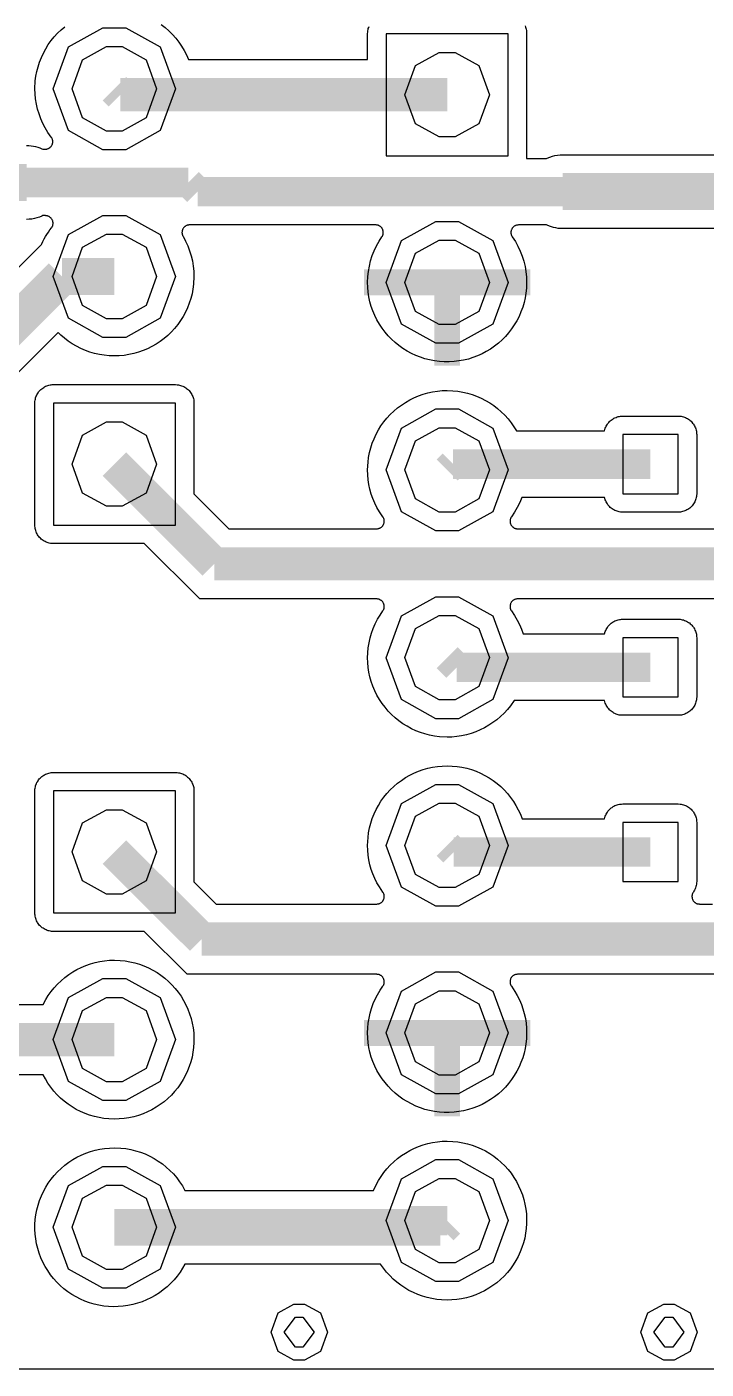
# Model space of a CAD drawing. Extents: x -0.15 to 4.85, y -1.33 to 3.4.
# Drawn here: x 0.642 to 1.004, y 0.02 to 0.735 of the extents above; entities that cross this region are included whole.
import ezdxf

# ---------------------------------------------------------------- set-up
doc = ezdxf.new("R2010")
doc.units = 0
doc.layers.get('0').update_dxf_attribs({"linetype": 'CONTINUOUS'})

msp = doc.modelspace()

# ---------------------------------------------------------------- linework, layer by layer
at = {"color": 0}
for points in [[(4.68501, 0.019677), (0.019705, 0.019677), (0.019705, 2.69688)], [(0.907617, 0.735443), (0.907835, 0.734846), (0.908051, 0.734303), (0.908214, 0.733707), (0.908322, 0.73311), (0.908431, 0.732512), (0.908485, 0.731917), (0.908485, 0.731319), (0.908485, 0.664858), (0.919065, 0.664858), (0.919444, 0.665076), (0.920856, 0.665618), (0.922157, 0.666053), (0.923514, 0.666378), (0.924869, 0.666649), (0.926281, 0.666813), (0.927636, 0.666813), (1.64292, 0.666813), (1.9655, 0.989457)], [(0.64221, 0.671749), (0.643457, 0.671694), (0.64465, 0.671586), (0.645844, 0.671424), (0.646983, 0.671153), (0.648178, 0.670826), (0.649317, 0.670447), (0.650401, 0.669958), (0.650836, 0.669796), (0.652137, 0.669796), (0.652462, 0.669796), (0.652681, 0.66985), (0.652951, 0.66985), (0.653168, 0.669904), (0.653386, 0.670012), (0.653657, 0.670067), (0.653874, 0.670176), (0.65409, 0.670285), (0.654308, 0.670393), (0.654471, 0.670556), (0.654688, 0.670718), (0.65485, 0.670881), (0.655067, 0.671044), (0.655231, 0.671207), (0.655339, 0.671424), (0.655501, 0.67164), (0.65561, 0.671857), (0.655772, 0.672075), (0.655826, 0.672292), (0.655935, 0.672508), (0.65599, 0.672725), (0.656044, 0.672997), (0.656099, 0.673214), (0.656153, 0.673485), (0.656153, 0.673703), (0.656153, 0.673974), (0.656153, 0.67419), (0.656099, 0.674461), (0.656044, 0.674679), (0.65599, 0.67495), (0.655935, 0.675167), (0.655826, 0.675385), (0.655718, 0.675601), (0.65561, 0.675818), (0.655447, 0.676035), (0.655339, 0.676253), (0.653549, 0.678747), (0.652137, 0.681081), (0.650836, 0.683522), (0.64975, 0.686018), (0.648828, 0.688568), (0.648014, 0.691172), (0.647418, 0.693831), (0.646983, 0.696543), (0.646713, 0.699256), (0.646604, 0.701968), (0.646604, 0.701968), (0.646821, 0.706146), (0.647146, 0.708696), (0.647635, 0.711246), (0.648286, 0.713742), (0.6491, 0.716237), (0.650076, 0.718678), (0.651161, 0.721011), (0.652408, 0.72329), (0.653765, 0.725514), (0.655285, 0.727631), (0.656912, 0.729638), (0.658649, 0.731536), (0.660547, 0.733326), (0.6625, 0.735008)], [(0.713878, 0.736203), (0.715994, 0.734575), (0.718001, 0.732839), (0.719846, 0.73094), (0.721636, 0.728932), (0.723264, 0.726817), (0.724783, 0.724646), (0.726085, 0.722314), (0.727333, 0.719981), (0.728364, 0.717539), (0.823796, 0.717539), (0.823796, 0.731319), (0.82385, 0.732296), (0.823904, 0.732893), (0.824012, 0.733489), (0.824175, 0.734086), (0.824393, 0.734629), (0.82461, 0.735225)], [(0.463336, 0.432111), (0.650185, 0.619015), (0.650347, 0.61934), (0.650944, 0.620642), (0.651594, 0.621944), (0.6523, 0.623192), (0.65306, 0.624386), (0.653819, 0.625579), (0.654633, 0.626774), (0.655447, 0.627858), (0.655664, 0.628129), (0.655772, 0.628346), (0.655881, 0.628564), (0.65599, 0.628781), (0.656099, 0.628997), (0.656153, 0.629268), (0.656207, 0.629486), (0.656261, 0.629703), (0.656315, 0.629974), (0.656315, 0.63019), (0.656315, 0.630462), (0.656315, 0.630733), (0.656261, 0.63095), (0.656207, 0.631222), (0.656153, 0.631439), (0.656099, 0.631656), (0.65599, 0.631872), (0.655881, 0.632144), (0.655772, 0.632361), (0.65561, 0.632524), (0.655501, 0.63274), (0.655339, 0.632958), (0.655176, 0.633121), (0.655013, 0.633283), (0.654796, 0.633446), (0.654633, 0.633608), (0.654417, 0.633718), (0.654199, 0.633881), (0.653982, 0.633989), (0.653765, 0.634043), (0.653494, 0.634151), (0.653276, 0.634206), (0.653006, 0.63426), (0.652789, 0.634314), (0.652518, 0.634314), (0.6523, 0.634368), (0.650836, 0.634368), (0.650401, 0.634151), (0.649046, 0.633608), (0.647689, 0.633175), (0.646386, 0.632794), (0.644976, 0.632578), (0.643619, 0.632415), (0.64221, 0.632361)], [(1.65925, 0.627478), (0.927636, 0.627478), (0.926443, 0.627478), (0.92525, 0.627586), (0.924056, 0.627804), (0.922862, 0.628021), (0.921724, 0.628346), (0.920583, 0.628781), (0.919444, 0.629214), (0.919065, 0.629432), (0.904144, 0.629432), (0.904144, 0.629432), (0.903765, 0.629378), (0.903494, 0.629378), (0.903276, 0.629322), (0.903006, 0.629268), (0.902789, 0.62916), (0.902572, 0.629106), (0.902354, 0.628997), (0.902138, 0.628889), (0.901921, 0.628726), (0.901704, 0.628618), (0.90154, 0.628454), (0.901324, 0.628292), (0.901161, 0.628129), (0.900999, 0.627913), (0.900836, 0.62775), (0.900726, 0.627532), (0.900618, 0.627315), (0.90051, 0.627099), (0.900401, 0.626882), (0.900293, 0.62661), (0.900239, 0.626393), (0.900185, 0.626176), (0.900131, 0.625906), (0.900131, 0.625687), (0.900131, 0.625417), (0.900131, 0.625146), (0.900131, 0.624928), (0.900185, 0.624657), (0.900239, 0.62444), (0.900293, 0.624224), (0.900401, 0.623951), (0.900456, 0.623735), (0.900564, 0.623518), (0.900726, 0.623301), (0.900836, 0.623083), (0.902463, 0.620588), (0.903874, 0.618093), (0.905067, 0.615489), (0.906099, 0.612829), (0.906967, 0.610117), (0.907617, 0.60735), (0.908106, 0.604529), (0.908376, 0.601654), (0.908485, 0.598832), (0.908376, 0.595686), (0.908106, 0.593136), (0.907671, 0.590532), (0.907075, 0.588036), (0.906369, 0.58554), (0.905447, 0.583099), (0.904417, 0.580711), (0.903222, 0.578379), (0.901921, 0.576154), (0.900456, 0.573985), (0.898882, 0.571976), (0.897146, 0.569969), (0.895356, 0.568125), (0.893403, 0.566389), (0.891396, 0.564815), (0.889225, 0.563296), (0.887001, 0.561994), (0.884722, 0.560746), (0.882335, 0.559715), (0.879893, 0.558793), (0.877453, 0.557979), (0.874903, 0.557383), (0.872353, 0.556949), (0.869803, 0.556624), (0.867199, 0.556461), (0.864594, 0.556515), (0.86199, 0.556678), (0.85944, 0.557003), (0.856836, 0.557492), (0.85434, 0.558142), (0.851899, 0.558956), (0.849457, 0.559878), (0.847125, 0.560964), (0.844792, 0.562211), (0.842622, 0.563622), (0.840506, 0.565142), (0.838499, 0.566768), (0.836546, 0.568504), (0.834754, 0.570404), (0.833074, 0.572357), (0.8315, 0.574418), (0.830089, 0.576589), (0.828787, 0.578867), (0.827647, 0.5812), (0.826617, 0.583587), (0.825749, 0.586029), (0.825043, 0.588524), (0.824501, 0.591074), (0.824121, 0.593624), (0.82385, 0.596228), (0.823796, 0.598832), (0.823904, 0.601871), (0.824229, 0.604692), (0.824718, 0.607512), (0.825369, 0.610281), (0.826238, 0.613047), (0.827268, 0.615706), (0.828515, 0.618256), (0.829926, 0.620751), (0.831446, 0.623083), (0.831663, 0.62341), (0.831771, 0.623626), (0.831879, 0.623843), (0.831933, 0.624114), (0.832042, 0.624332), (0.832096, 0.624549), (0.832096, 0.624819), (0.83215, 0.625038), (0.83215, 0.625308), (0.83215, 0.625525), (0.83215, 0.625796), (0.832096, 0.626014), (0.832096, 0.626285), (0.831987, 0.626501), (0.831933, 0.626774), (0.831825, 0.62699), (0.831717, 0.627207), (0.831608, 0.627424), (0.8315, 0.627642), (0.831338, 0.627804), (0.831174, 0.628021), (0.831011, 0.628183), (0.830849, 0.6284), (0.830686, 0.62851), (0.830469, 0.628672), (0.830251, 0.628835), (0.830035, 0.628943), (0.829818, 0.629051), (0.829601, 0.62916), (0.829383, 0.629214), (0.829112, 0.629268), (0.828896, 0.629322), (0.828624, 0.629378), (0.828407, 0.629432), (0.828136, 0.629432), (0.728961, 0.629432), (0.728689, 0.629432), (0.728418, 0.629378), (0.728201, 0.629322), (0.727929, 0.629268), (0.727713, 0.629214), (0.727496, 0.629106), (0.727279, 0.629051), (0.727061, 0.628889), (0.726844, 0.628781), (0.726628, 0.628672), (0.726411, 0.62851), (0.726247, 0.628346), (0.726085, 0.628183), (0.725922, 0.627967), (0.72576, 0.627804), (0.725597, 0.627586), (0.725489, 0.627369), (0.725379, 0.627153), (0.725271, 0.626936), (0.725163, 0.626718), (0.725108, 0.626447), (0.725054, 0.626231), (0.725, 0.62596), (0.725, 0.625742), (0.724946, 0.625471), (0.724946, 0.625254), (0.725, 0.624982), (0.725, 0.624765), (0.725054, 0.624494), (0.725108, 0.624278), (0.725217, 0.62406), (0.725271, 0.623789), (0.725379, 0.623572), (0.725543, 0.623356), (0.726899, 0.62086), (0.728039, 0.61831), (0.729015, 0.615706), (0.729883, 0.612993), (0.730479, 0.610281), (0.730968, 0.607512), (0.731239, 0.604746), (0.731347, 0.601979), (0.731131, 0.597801), (0.730806, 0.595251), (0.730317, 0.592701), (0.729665, 0.590151), (0.728851, 0.587711), (0.727875, 0.585269), (0.72679, 0.582936), (0.725543, 0.580657), (0.724186, 0.578433), (0.722667, 0.576317), (0.721039, 0.57431), (0.719303, 0.572411), (0.717404, 0.570567), (0.715451, 0.568885), (0.713336, 0.567365), (0.711219, 0.5659), (0.708942, 0.564599), (0.706608, 0.56346), (0.704221, 0.562482), (0.701779, 0.561614), (0.699283, 0.56091), (0.696733, 0.560312), (0.694185, 0.559933), (0.691581, 0.559715), (0.688976, 0.559607), (0.6861, 0.559715), (0.68355, 0.559987), (0.680946, 0.560367), (0.67845, 0.560964), (0.675956, 0.561669), (0.673514, 0.562538), (0.671126, 0.563568), (0.668793, 0.564761), (0.666515, 0.566064), (0.664399, 0.567474), (0.662338, 0.569047), (0.660385, 0.570729), (0.658974, 0.572031), (0.491168, 0.404279)], [(2.246, 0.430104), (0.903657, 0.430104), (0.903168, 0.430104), (0.902951, 0.43005), (0.902681, 0.429996), (0.902463, 0.429942), (0.902246, 0.429833), (0.901975, 0.429779), (0.901758, 0.429669), (0.90154, 0.429507), (0.901378, 0.429399), (0.901161, 0.429236), (0.900944, 0.429074), (0.900781, 0.428911), (0.900618, 0.428747), (0.900456, 0.428531), (0.900293, 0.428368), (0.900185, 0.428151), (0.900076, 0.427933), (0.899968, 0.427717), (0.899858, 0.4275), (0.899804, 0.427229), (0.89975, 0.427011), (0.899696, 0.426794), (0.899642, 0.426524), (0.899642, 0.426253), (0.899642, 0.426035), (0.899642, 0.425764), (0.899642, 0.425547), (0.899696, 0.425275), (0.89975, 0.425058), (0.899804, 0.424842), (0.899913, 0.424571), (0.900022, 0.424353), (0.900131, 0.424136), (0.900239, 0.423919), (0.900401, 0.423757), (0.902029, 0.421261), (0.90344, 0.418874), (0.904633, 0.416432), (0.905718, 0.413936), (0.906586, 0.41144), (0.949881, 0.41144), (0.950369, 0.412743), (0.950586, 0.41334), (0.950857, 0.413882), (0.951128, 0.414425), (0.951454, 0.414912), (0.951779, 0.415401), (0.952214, 0.41589), (0.952593, 0.416324), (0.953028, 0.416758), (0.953515, 0.417137), (0.95395, 0.417517), (0.954492, 0.417843), (0.954981, 0.418114), (0.955524, 0.418385), (0.956119, 0.418657), (0.956663, 0.418819), (0.95726, 0.418982), (0.957856, 0.419144), (0.958453, 0.419199), (0.95905, 0.419253), (0.959646, 0.419308), (0.98916, 0.419308), (0.990136, 0.419253), (0.990733, 0.419199), (0.991331, 0.419036), (0.991926, 0.418928), (0.992469, 0.418711), (0.993067, 0.418494), (0.993608, 0.418222), (0.994151, 0.417951), (0.99464, 0.417626), (0.995128, 0.4173), (0.995617, 0.416921), (0.99605, 0.416486), (0.996485, 0.416053), (0.996864, 0.415618), (0.997244, 0.415131), (0.997569, 0.414642), (0.99784, 0.4141), (0.998112, 0.413557), (0.998383, 0.413014), (0.998546, 0.412418), (0.998708, 0.411821), (0.998871, 0.411278), (0.998926, 0.410682), (0.998981, 0.410031), (0.999035, 0.409433), (0.999035, 0.377967), (0.998981, 0.37699), (0.998871, 0.376393), (0.998762, 0.375796), (0.998654, 0.3752), (0.998437, 0.374657), (0.998221, 0.37406), (0.997949, 0.373518), (0.997678, 0.372975), (0.997353, 0.372487), (0.997026, 0.371999), (0.996647, 0.37151), (0.996213, 0.371076), (0.995779, 0.370642), (0.995344, 0.370262), (0.994857, 0.369883), (0.994314, 0.369557), (0.993826, 0.369286), (0.993283, 0.369015), (0.99274, 0.368743), (0.992144, 0.368581), (0.991547, 0.368418), (0.99095, 0.368256), (0.990354, 0.368201), (0.989757, 0.368147), (0.98916, 0.368093), (0.959646, 0.368093), (0.95905, 0.368147), (0.958399, 0.368201), (0.957801, 0.368256), (0.95726, 0.368418), (0.956663, 0.368581), (0.956065, 0.368743), (0.955524, 0.369015), (0.954981, 0.369286), (0.954492, 0.369557), (0.95395, 0.369883), (0.953461, 0.370262), (0.953028, 0.370642), (0.952593, 0.371076), (0.95216, 0.37151), (0.951779, 0.371999), (0.951454, 0.372487), (0.951128, 0.373029), (0.950857, 0.373518), (0.950586, 0.37406), (0.950369, 0.374657), (0.949881, 0.37596), (0.901812, 0.37596), (0.899858, 0.373192), (0.898232, 0.371131), (0.89644, 0.369232), (0.894596, 0.367442), (0.892589, 0.36576), (0.890528, 0.364186), (0.888357, 0.362775), (0.886079, 0.361474), (0.8838, 0.360335), (0.881358, 0.359303), (0.878917, 0.358435), (0.876421, 0.357731), (0.873872, 0.357188), (0.871322, 0.356808), (0.868718, 0.356536), (0.866168, 0.356482), (0.86199, 0.356699), (0.85944, 0.357025), (0.856836, 0.357513), (0.85434, 0.358164), (0.851899, 0.358924), (0.849457, 0.3599), (0.847125, 0.360985), (0.844792, 0.362233), (0.842622, 0.363589), (0.840506, 0.365108), (0.838499, 0.366736), (0.836546, 0.368526), (0.834754, 0.370371), (0.833074, 0.372378), (0.8315, 0.37444), (0.830089, 0.37661), (0.828787, 0.378835), (0.827647, 0.381168), (0.826617, 0.383554), (0.825749, 0.38605), (0.825043, 0.388546), (0.824501, 0.391042), (0.824121, 0.393646), (0.82385, 0.396196), (0.823796, 0.3988), (0.82385, 0.401458), (0.824121, 0.404117), (0.824556, 0.406775), (0.825097, 0.409379), (0.825857, 0.411929), (0.826779, 0.414425), (0.82781, 0.416867), (0.829058, 0.419253), (0.830414, 0.421532), (0.831879, 0.423757), (0.83215, 0.424136), (0.83226, 0.424353), (0.832368, 0.424571), (0.832422, 0.424787), (0.832531, 0.425004), (0.832585, 0.425275), (0.832639, 0.425493), (0.832639, 0.425764), (0.832639, 0.425981), (0.832639, 0.426253), (0.832639, 0.426469), (0.832585, 0.42674), (0.832585, 0.426957), (0.832476, 0.427229), (0.832422, 0.427446), (0.832314, 0.427663), (0.832206, 0.427879), (0.832096, 0.428097), (0.831987, 0.428314), (0.831825, 0.428531), (0.831663, 0.428693), (0.8315, 0.428911), (0.831338, 0.429074), (0.831174, 0.429236), (0.830957, 0.429344), (0.83074, 0.429507), (0.830524, 0.429615), (0.830306, 0.429725), (0.830089, 0.429833), (0.829872, 0.429942), (0.829601, 0.429996), (0.829383, 0.43005), (0.829167, 0.43005), (0.828896, 0.430104), (0.828624, 0.430104), (0.734386, 0.430104), (0.704872, 0.459618), (0.656478, 0.459618), (0.655501, 0.459672), (0.654904, 0.459726), (0.654308, 0.459835), (0.653711, 0.459997), (0.653168, 0.460215), (0.652572, 0.460432), (0.652029, 0.460649), (0.65154, 0.460975), (0.650999, 0.4613), (0.65051, 0.461625), (0.650022, 0.462006), (0.649588, 0.462439), (0.649154, 0.462874), (0.648774, 0.463307), (0.648449, 0.463796), (0.648068, 0.464283), (0.647797, 0.464826), (0.647526, 0.465369), (0.64731, 0.465911), (0.647092, 0.466508), (0.646929, 0.467051), (0.646767, 0.467647), (0.646713, 0.468244), (0.646658, 0.468842), (0.646604, 0.469492), (0.646604, 0.534488), (0.646658, 0.53541), (0.646767, 0.536007), (0.646875, 0.536604), (0.647038, 0.5372), (0.6472, 0.537797), (0.647418, 0.53834), (0.647689, 0.538882), (0.64796, 0.539425), (0.648286, 0.539968), (0.648611, 0.540456), (0.64899, 0.54089), (0.649425, 0.541324), (0.649858, 0.541758), (0.650347, 0.542138), (0.650782, 0.542517), (0.651324, 0.542843), (0.651813, 0.543168), (0.652354, 0.54344), (0.652951, 0.543657), (0.653494, 0.543874), (0.65409, 0.544036), (0.654688, 0.544144), (0.655285, 0.544253), (0.655881, 0.544308), (0.656478, 0.544308), (0.721474, 0.544308), (0.72245, 0.544253), (0.723047, 0.544199), (0.723643, 0.54409), (0.72424, 0.543928), (0.724783, 0.543765), (0.725379, 0.543549), (0.725922, 0.543276), (0.726411, 0.543006), (0.726953, 0.542681), (0.727442, 0.5423), (0.727929, 0.541921), (0.728364, 0.54154), (0.728797, 0.541107), (0.729178, 0.540618), (0.729503, 0.540131), (0.729883, 0.539642), (0.730154, 0.5391), (0.730425, 0.538557), (0.730643, 0.538014), (0.73086, 0.537418), (0.731022, 0.536875), (0.731185, 0.536278), (0.731239, 0.535682), (0.731293, 0.535085), (0.731347, 0.534488), (0.731347, 0.486093), (0.749849, 0.467539), (0.828624, 0.467539), (0.829112, 0.467539), (0.829329, 0.467593), (0.829601, 0.467647), (0.829818, 0.467701), (0.830035, 0.467756), (0.830306, 0.467864), (0.830524, 0.467974), (0.83074, 0.468082), (0.830903, 0.468244), (0.831119, 0.468407), (0.831338, 0.468515), (0.8315, 0.468732), (0.831663, 0.468896), (0.831825, 0.469058), (0.831987, 0.469275), (0.832096, 0.469492), (0.832206, 0.46971), (0.832314, 0.469926), (0.832422, 0.470143), (0.832476, 0.47036), (0.832531, 0.470632), (0.832585, 0.470849), (0.832639, 0.471119), (0.832639, 0.471336), (0.832639, 0.471608), (0.832639, 0.471825), (0.832639, 0.472096), (0.832585, 0.472314), (0.832531, 0.472585), (0.832476, 0.472801), (0.832368, 0.473018), (0.83226, 0.47329), (0.83215, 0.473507), (0.832042, 0.473669), (0.831879, 0.473886), (0.830089, 0.4766), (0.828787, 0.478878), (0.827647, 0.481157), (0.826617, 0.483599), (0.825749, 0.486039), (0.825043, 0.488535), (0.824501, 0.491085), (0.824121, 0.493635), (0.82385, 0.496239), (0.823796, 0.498843), (0.824012, 0.502967), (0.824337, 0.505571), (0.824826, 0.508121), (0.825478, 0.510617), (0.826292, 0.513112), (0.827214, 0.515499), (0.828299, 0.517886), (0.829546, 0.520165), (0.830903, 0.522335), (0.832422, 0.524451), (0.83405, 0.526458), (0.83584, 0.528411), (0.837685, 0.530201), (0.839692, 0.531883), (0.841754, 0.533457), (0.843924, 0.534868), (0.846203, 0.536169), (0.848481, 0.537308), (0.850922, 0.53834), (0.853364, 0.539208), (0.85586, 0.539912), (0.85841, 0.540456), (0.86096, 0.540836), (0.863564, 0.541107), (0.866168, 0.541161), (0.86926, 0.541053), (0.871864, 0.540781), (0.874414, 0.540347), (0.87691, 0.53975), (0.879406, 0.539044), (0.881847, 0.538122), (0.884233, 0.537092), (0.886567, 0.535899), (0.888792, 0.534596), (0.890961, 0.533132), (0.893024, 0.531558), (0.894976, 0.529822), (0.896821, 0.528032), (0.898557, 0.526079), (0.900185, 0.524017), (0.901649, 0.521901), (0.903006, 0.519676), (0.949881, 0.519676), (0.950369, 0.521033), (0.950586, 0.521575), (0.950857, 0.522118), (0.951128, 0.522661), (0.951454, 0.523203), (0.951779, 0.523692), (0.952214, 0.524125), (0.952593, 0.524614), (0.953028, 0.524993), (0.953515, 0.525428), (0.95395, 0.525753), (0.954492, 0.526079), (0.954981, 0.526404), (0.955524, 0.526675), (0.956119, 0.526892), (0.956663, 0.52711), (0.95726, 0.527272), (0.957856, 0.527381), (0.958453, 0.527489), (0.95905, 0.527543), (0.959646, 0.527543), (0.98916, 0.527543), (0.990136, 0.527543), (0.990733, 0.527435), (0.991331, 0.527326), (0.991926, 0.527164), (0.992469, 0.527001), (0.993067, 0.526783), (0.993608, 0.526513), (0.994151, 0.526242), (0.99464, 0.525915), (0.995128, 0.525536), (0.995617, 0.525156), (0.99605, 0.524776), (0.996485, 0.524343), (0.996864, 0.523854), (0.997244, 0.523365), (0.997569, 0.522878), (0.99784, 0.522335), (0.998112, 0.521793), (0.998383, 0.52125), (0.998546, 0.520707), (0.998708, 0.520111), (0.998871, 0.519514), (0.998926, 0.518917), (0.998981, 0.518321), (0.999035, 0.517724), (0.999035, 0.486203), (0.998981, 0.485281), (0.998871, 0.484629), (0.998762, 0.484086), (0.998654, 0.483489), (0.998437, 0.482893), (0.998221, 0.48235), (0.997949, 0.481808), (0.997678, 0.481265), (0.997353, 0.480722), (0.997026, 0.480235), (0.996647, 0.4798), (0.996213, 0.479367), (0.995779, 0.478932), (0.995344, 0.478553), (0.994857, 0.478172), (0.994314, 0.477847), (0.993826, 0.477522), (0.993283, 0.47725), (0.99274, 0.477033), (0.992144, 0.476817), (0.991547, 0.476654), (0.99095, 0.476544), (0.990354, 0.476436), (0.989757, 0.476382), (0.98916, 0.476382), (0.959646, 0.476382), (0.95905, 0.476382), (0.958399, 0.476436), (0.957801, 0.476544), (0.95726, 0.476654), (0.956663, 0.476817), (0.956065, 0.477033), (0.955524, 0.47725), (0.954981, 0.477522), (0.954492, 0.477847), (0.95395, 0.478172), (0.953461, 0.478553), (0.953028, 0.478932), (0.952593, 0.479367), (0.95216, 0.4798), (0.951779, 0.480289), (0.951454, 0.480776), (0.951128, 0.481265), (0.950857, 0.481808), (0.950586, 0.48235), (0.950369, 0.482893), (0.949881, 0.484249), (0.905881, 0.484249), (0.904796, 0.481482), (0.903494, 0.478878), (0.902029, 0.476328), (0.900401, 0.473886), (0.900239, 0.473669), (0.900131, 0.473453), (0.900022, 0.473236), (0.899913, 0.473018), (0.899804, 0.472801), (0.89975, 0.472531), (0.899696, 0.472314), (0.899642, 0.472042), (0.899642, 0.471771), (0.899642, 0.471554), (0.899642, 0.471282), (0.899642, 0.471065), (0.899696, 0.470794), (0.89975, 0.470524), (0.899804, 0.470306), (0.899913, 0.470089), (0.900022, 0.469818), (0.900131, 0.4696), (0.900239, 0.469383), (0.900401, 0.469167), (0.900564, 0.469004), (0.900726, 0.468788), (0.90089, 0.468624), (0.901053, 0.468461), (0.901269, 0.468299), (0.901486, 0.468136), (0.901704, 0.468028), (0.901921, 0.467919), (0.902138, 0.46781), (0.902408, 0.467701), (0.902626, 0.467647), (0.902897, 0.467593), (0.903114, 0.467539), (0.903385, 0.467539), (0.903657, 0.467539), (2.246, 0.467539)], [(1.11286, 0.230126), (0.903657, 0.230126), (0.903168, 0.230072), (0.902951, 0.230072), (0.902681, 0.230017), (0.902463, 0.229908), (0.902246, 0.229854), (0.901975, 0.229746), (0.901758, 0.229637), (0.90154, 0.229529), (0.901378, 0.229421), (0.901161, 0.229258), (0.900944, 0.229094), (0.900781, 0.228932), (0.900618, 0.228769), (0.900456, 0.228553), (0.900293, 0.228336), (0.900185, 0.228172), (0.900076, 0.227956), (0.899968, 0.227685), (0.899858, 0.227468), (0.899804, 0.22725), (0.89975, 0.227033), (0.899696, 0.226763), (0.899642, 0.226544), (0.899642, 0.226274), (0.899642, 0.226057), (0.899642, 0.225786), (0.899642, 0.225568), (0.899696, 0.225297), (0.89975, 0.225081), (0.899804, 0.224808), (0.899913, 0.224592), (0.900022, 0.224375), (0.900131, 0.224158), (0.900239, 0.22394), (0.900401, 0.223724), (0.902192, 0.221011), (0.903494, 0.218787), (0.904633, 0.216454), (0.905664, 0.214067), (0.906532, 0.211625), (0.907237, 0.209129), (0.907781, 0.206579), (0.90816, 0.204031), (0.908431, 0.201426), (0.908485, 0.198822), (0.908376, 0.195729), (0.908106, 0.193125), (0.907671, 0.190575), (0.907075, 0.188025), (0.906369, 0.185529), (0.905447, 0.183087), (0.904417, 0.180701), (0.903222, 0.178422), (0.901921, 0.176143), (0.900456, 0.174028), (0.898882, 0.171967), (0.897146, 0.170013), (0.895356, 0.168168), (0.893403, 0.166432), (0.891396, 0.164804), (0.889225, 0.16334), (0.887001, 0.161983), (0.884722, 0.160736), (0.882335, 0.159704), (0.879893, 0.158782), (0.877453, 0.158024), (0.874903, 0.157372), (0.872353, 0.156938), (0.869803, 0.156613), (0.867199, 0.156504), (0.864594, 0.156504), (0.86199, 0.156667), (0.85944, 0.156992), (0.856836, 0.157481), (0.85434, 0.158132), (0.851899, 0.158946), (0.849457, 0.159868), (0.847125, 0.161007), (0.844792, 0.162254), (0.842622, 0.163611), (0.840506, 0.165131), (0.838499, 0.166758), (0.836546, 0.168494), (0.834754, 0.170393), (0.833074, 0.172346), (0.8315, 0.174407), (0.830089, 0.176578), (0.828787, 0.178857), (0.827647, 0.181189), (0.826617, 0.183576), (0.825749, 0.186018), (0.825043, 0.188514), (0.824501, 0.191064), (0.824121, 0.193614), (0.82385, 0.196218), (0.823796, 0.198822), (0.82385, 0.201481), (0.824121, 0.204139), (0.824556, 0.206743), (0.825097, 0.209347), (0.825857, 0.211897), (0.826779, 0.214447), (0.82781, 0.216888), (0.829058, 0.219221), (0.830414, 0.221554), (0.831879, 0.223724), (0.83215, 0.224104), (0.83226, 0.224321), (0.832368, 0.224538), (0.832422, 0.224808), (0.832531, 0.225026), (0.832585, 0.225243), (0.832639, 0.225514), (0.832639, 0.225732), (0.832639, 0.226003), (0.832639, 0.226219), (0.832639, 0.22649), (0.832585, 0.226708), (0.832585, 0.226979), (0.832476, 0.227196), (0.832422, 0.227412), (0.832314, 0.227685), (0.832206, 0.227901), (0.832096, 0.228118), (0.831987, 0.228336), (0.831825, 0.228499), (0.831663, 0.228715), (0.8315, 0.228878), (0.831338, 0.22904), (0.831174, 0.229204), (0.830957, 0.229367), (0.83074, 0.229529), (0.830524, 0.229637), (0.830306, 0.229746), (0.830089, 0.229854), (0.829872, 0.229908), (0.829601, 0.229963), (0.829383, 0.230017), (0.829167, 0.230072), (0.828896, 0.230072), (0.828624, 0.230126), (0.727658, 0.230126), (0.704872, 0.252912), (0.656478, 0.252912), (0.655501, 0.252967), (0.654904, 0.253075), (0.654308, 0.253183), (0.653711, 0.253292), (0.653168, 0.25351), (0.652572, 0.253726), (0.652029, 0.253997), (0.65154, 0.254268), (0.650999, 0.254594), (0.65051, 0.254919), (0.650022, 0.2553), (0.649588, 0.255733), (0.649154, 0.256168), (0.648774, 0.256601), (0.648449, 0.25709), (0.648068, 0.257632), (0.647797, 0.258121), (0.647526, 0.258662), (0.64731, 0.259206), (0.647092, 0.259803), (0.646929, 0.260399), (0.646767, 0.260996), (0.646713, 0.261593), (0.646658, 0.26219), (0.646604, 0.262786), (0.646604, 0.327782), (0.646658, 0.328758), (0.646767, 0.329356), (0.646875, 0.329953), (0.647038, 0.330494), (0.6472, 0.331092), (0.647418, 0.331635), (0.647689, 0.332231), (0.64796, 0.332719), (0.648286, 0.333261), (0.648611, 0.33375), (0.64899, 0.334183), (0.649425, 0.334672), (0.649858, 0.335051), (0.650347, 0.335486), (0.650782, 0.335811), (0.651324, 0.336138), (0.651813, 0.336463), (0.652354, 0.336733), (0.652951, 0.336951), (0.653494, 0.337168), (0.65409, 0.337331), (0.654688, 0.337439), (0.655285, 0.337547), (0.655881, 0.337601), (0.656478, 0.337601), (0.721474, 0.337601), (0.72245, 0.337601), (0.723047, 0.337493), (0.723643, 0.337385), (0.72424, 0.337222), (0.724783, 0.33706), (0.725379, 0.336843), (0.725922, 0.336571), (0.726411, 0.3363), (0.726953, 0.335975), (0.727442, 0.335594), (0.727929, 0.335215), (0.728364, 0.334835), (0.728797, 0.334401), (0.729178, 0.333913), (0.729503, 0.333425), (0.729883, 0.332936), (0.730154, 0.332393), (0.730425, 0.331851), (0.730643, 0.331308), (0.73086, 0.330767), (0.731022, 0.330169), (0.731185, 0.329572), (0.731239, 0.328975), (0.731293, 0.328379), (0.731347, 0.327782), (0.731347, 0.279388), (0.743175, 0.267507), (0.828624, 0.267507), (0.829112, 0.267561), (0.829329, 0.267615), (0.829601, 0.267615), (0.829818, 0.267724), (0.830035, 0.267778), (0.830306, 0.267886), (0.830524, 0.267994), (0.83074, 0.268103), (0.830903, 0.268211), (0.831119, 0.268375), (0.831338, 0.268537), (0.8315, 0.2687), (0.831663, 0.268917), (0.831825, 0.269079), (0.831987, 0.269297), (0.832096, 0.269514), (0.832206, 0.269676), (0.832314, 0.269947), (0.832422, 0.270165), (0.832476, 0.270382), (0.832531, 0.270599), (0.832585, 0.270871), (0.832639, 0.271087), (0.832639, 0.271358), (0.832639, 0.271575), (0.832639, 0.271847), (0.832639, 0.272118), (0.832585, 0.272335), (0.832531, 0.272551), (0.832476, 0.272824), (0.832368, 0.27304), (0.83226, 0.273257), (0.83215, 0.273475), (0.832042, 0.273692), (0.831879, 0.273908), (0.830089, 0.276621), (0.828787, 0.278846), (0.827647, 0.281178), (0.826617, 0.283565), (0.825749, 0.286007), (0.825043, 0.288503), (0.824501, 0.291053), (0.824121, 0.293657), (0.82385, 0.296207), (0.823796, 0.298811), (0.824012, 0.302989), (0.824337, 0.305537), (0.824826, 0.308088), (0.825478, 0.310638), (0.826292, 0.313079), (0.827214, 0.315521), (0.828299, 0.317854), (0.829546, 0.320132), (0.830903, 0.322357), (0.832422, 0.324472), (0.83405, 0.326481), (0.83584, 0.328379), (0.837685, 0.330224), (0.839692, 0.331906), (0.841754, 0.333425), (0.843924, 0.334889), (0.846203, 0.336192), (0.848481, 0.337331), (0.850922, 0.338307), (0.853364, 0.339175), (0.85586, 0.339881), (0.85841, 0.340478), (0.86096, 0.340857), (0.863564, 0.341074), (0.866168, 0.341183), (0.868881, 0.341074), (0.871431, 0.340857), (0.874035, 0.340424), (0.876585, 0.339881), (0.879081, 0.339175), (0.881521, 0.338307), (0.883908, 0.337276), (0.886242, 0.336083), (0.888465, 0.334781), (0.890636, 0.333371), (0.892697, 0.331797), (0.89465, 0.330115), (0.89655, 0.328325), (0.898286, 0.326371), (0.899913, 0.324364), (0.901432, 0.322249), (0.902789, 0.320024), (0.904036, 0.317746), (0.905121, 0.315358), (0.906044, 0.313025), (0.949881, 0.313025), (0.950369, 0.314328), (0.950586, 0.314924), (0.950857, 0.315467), (0.951128, 0.315954), (0.951454, 0.316497), (0.951779, 0.316986), (0.952214, 0.317474), (0.952593, 0.317908), (0.953028, 0.318342), (0.953515, 0.318722), (0.95395, 0.319047), (0.954492, 0.319426), (0.954981, 0.319699), (0.955524, 0.319969), (0.956119, 0.320186), (0.956663, 0.320404), (0.95726, 0.320567), (0.957856, 0.320729), (0.958453, 0.320783), (0.95905, 0.320838), (0.959646, 0.320892), (0.98916, 0.320892), (0.990136, 0.320838), (0.990733, 0.320729), (0.991331, 0.320621), (0.991926, 0.320458), (0.992469, 0.320294), (0.993067, 0.320078), (0.993608, 0.319807), (0.994151, 0.319536), (0.99464, 0.31921), (0.995128, 0.318885), (0.995617, 0.318504), (0.99605, 0.318071), (0.996485, 0.317636), (0.996864, 0.317203), (0.997244, 0.316714), (0.997569, 0.316172), (0.99784, 0.315683), (0.998112, 0.315142), (0.998383, 0.314544), (0.998546, 0.314001), (0.998708, 0.313406), (0.998871, 0.312808), (0.998926, 0.312211), (0.998981, 0.311614), (0.999035, 0.311018), (0.999035, 0.279496), (0.998981, 0.278792), (0.998926, 0.27814), (0.998817, 0.277489), (0.998654, 0.276838), (0.998437, 0.276188), (0.998221, 0.27559), (0.997894, 0.274993), (0.997569, 0.274397), (0.997244, 0.273854), (0.997026, 0.273529), (0.996918, 0.273311), (0.99681, 0.273094), (0.996701, 0.272824), (0.996647, 0.272607), (0.996593, 0.272389), (0.996539, 0.272118), (0.996485, 0.271901), (0.996485, 0.271629), (0.996485, 0.271413), (0.996539, 0.271142), (0.996539, 0.270925), (0.996593, 0.270653), (0.996647, 0.270436), (0.996756, 0.270165), (0.99681, 0.269947), (0.996918, 0.269731), (0.997026, 0.269514), (0.99719, 0.269297), (0.997299, 0.269135), (0.997461, 0.268917), (0.997624, 0.268754), (0.99784, 0.268592), (0.998003, 0.268429), (0.998221, 0.268267), (0.998383, 0.268103), (0.9986, 0.267994), (0.998817, 0.267886), (0.999089, 0.267778), (0.999306, 0.267724), (0.999522, 0.267669), (0.999794, 0.267615), (1.00001, 0.267561), (1.00028, 0.267561), (1.0005, 0.267507), (1.00739, 0.267507)], [(0.501476, 0.213958), (0.650999, 0.213958), (0.652408, 0.216617), (0.653765, 0.218787), (0.655285, 0.220903), (0.656912, 0.22291), (0.658649, 0.224864), (0.660547, 0.226654), (0.6625, 0.228336), (0.664615, 0.229908), (0.666786, 0.231319), (0.669011, 0.232621), (0.671343, 0.233761), (0.673731, 0.234792), (0.676172, 0.23566), (0.678668, 0.236365), (0.681218, 0.236907), (0.683768, 0.237287), (0.686372, 0.237558), (0.688976, 0.237613), (0.692068, 0.237504), (0.694672, 0.237233), (0.697222, 0.236799), (0.699772, 0.236203), (0.702268, 0.235497), (0.70471, 0.234575), (0.707096, 0.233544), (0.709375, 0.23235), (0.711654, 0.231049), (0.713769, 0.229583), (0.715831, 0.22801), (0.717785, 0.226328), (0.719629, 0.224483), (0.721365, 0.222531), (0.722993, 0.220524), (0.724457, 0.218353), (0.725814, 0.216128), (0.727061, 0.21385), (0.728093, 0.211462), (0.729015, 0.209075), (0.729775, 0.206579), (0.730425, 0.204031), (0.73086, 0.201481), (0.731185, 0.198931), (0.731293, 0.196326), (0.731293, 0.193722), (0.731131, 0.191118), (0.730806, 0.188568), (0.730317, 0.186018), (0.729665, 0.183468), (0.728851, 0.181026), (0.727875, 0.178585), (0.72679, 0.176253), (0.725543, 0.173974), (0.724186, 0.171749), (0.722667, 0.169633), (0.721039, 0.167626), (0.719303, 0.165672), (0.717404, 0.163882), (0.715451, 0.1622), (0.713336, 0.160628), (0.711219, 0.159217), (0.708942, 0.157914), (0.706608, 0.156775), (0.704221, 0.155744), (0.701779, 0.154876), (0.699283, 0.154171), (0.696733, 0.153628), (0.694185, 0.153249), (0.691581, 0.153032), (0.688976, 0.152924), (0.685992, 0.153032), (0.683387, 0.153303), (0.680838, 0.153738), (0.678288, 0.154279), (0.675792, 0.155039), (0.673351, 0.155907), (0.670964, 0.156938), (0.668685, 0.158132), (0.666407, 0.159433), (0.66429, 0.160899), (0.662229, 0.162472), (0.660275, 0.164154), (0.658376, 0.165999), (0.65664, 0.167897), (0.655067, 0.169958), (0.653549, 0.172075), (0.652192, 0.174299), (0.650999, 0.176578), (0.48596, 0.176578)]]:
    msp.add_lwpolyline(points, dxfattribs=at)
for points in [[(0.688976, 0.734467), (0.695053, 0.734467), (0.713336, 0.724321), (0.721474, 0.701968), (0.713336, 0.679669), (0.695053, 0.669471), (0.688976, 0.669471), (0.682844, 0.669471), (0.664561, 0.679669), (0.656424, 0.701968), (0.664561, 0.724321), (0.682844, 0.734467), (0.688976, 0.734467)], [(0.833615, 0.731319), (0.833615, 0.666324), (0.898665, 0.666324), (0.898665, 0.731319), (0.833615, 0.731319)], [(0.688976, 0.634476), (0.695053, 0.634476), (0.713336, 0.624332), (0.721474, 0.601979), (0.713336, 0.579681), (0.695053, 0.569482), (0.688976, 0.569482), (0.682844, 0.569482), (0.664561, 0.579681), (0.656424, 0.601979), (0.664561, 0.624332), (0.682844, 0.634476), (0.688976, 0.634476)], [(0.866168, 0.631331), (0.872244, 0.631331), (0.890474, 0.621185), (0.898611, 0.598832), (0.890474, 0.576535), (0.872244, 0.566335), (0.866168, 0.566335), (0.860037, 0.566335), (0.841754, 0.576535), (0.833615, 0.598832), (0.841754, 0.621185), (0.860037, 0.631331), (0.866168, 0.631331)], [(0.721474, 0.469492), (0.721474, 0.534488), (0.656478, 0.534488), (0.656478, 0.469492), (0.721474, 0.469492)], [(0.866168, 0.531342), (0.872244, 0.531342), (0.890474, 0.521196), (0.898611, 0.498843), (0.890474, 0.476544), (0.872244, 0.466346), (0.866168, 0.466346), (0.860037, 0.466346), (0.841754, 0.476544), (0.833615, 0.498843), (0.841754, 0.521196), (0.860037, 0.531342), (0.866168, 0.531342)], [(0.98916, 0.517724), (0.959646, 0.517724), (0.959646, 0.486203), (0.98916, 0.486203), (0.98916, 0.517724)], [(0.866168, 0.431297), (0.872244, 0.431297), (0.890474, 0.421153), (0.898611, 0.3988), (0.890474, 0.376501), (0.872244, 0.366301), (0.866168, 0.366301), (0.860037, 0.366301), (0.841754, 0.376501), (0.833615, 0.3988), (0.841754, 0.421153), (0.860037, 0.431297), (0.866168, 0.431297)], [(0.98916, 0.409433), (0.959646, 0.409433), (0.959646, 0.377967), (0.98916, 0.377967), (0.98916, 0.409433)], [(0.866168, 0.331308), (0.872244, 0.331308), (0.890474, 0.321162), (0.898611, 0.298811), (0.890474, 0.276512), (0.872244, 0.266312), (0.866168, 0.266312), (0.860037, 0.266312), (0.841754, 0.276512), (0.833615, 0.298811), (0.841754, 0.321162), (0.860037, 0.331308), (0.866168, 0.331308)], [(0.656478, 0.327782), (0.656478, 0.262786), (0.721474, 0.262786), (0.721474, 0.327782), (0.656478, 0.327782)], [(0.98916, 0.311018), (0.959646, 0.311018), (0.959646, 0.279551), (0.98916, 0.279551), (0.98916, 0.311018)], [(0.866168, 0.231319), (0.872244, 0.231319), (0.890474, 0.221174), (0.898611, 0.198822), (0.890474, 0.176524), (0.872244, 0.166324), (0.866168, 0.166324), (0.860037, 0.166324), (0.841754, 0.176524), (0.833615, 0.198822), (0.841754, 0.221174), (0.860037, 0.231319), (0.866168, 0.231319)], [(0.688976, 0.227793), (0.695053, 0.227793), (0.713336, 0.217647), (0.721474, 0.195294), (0.713336, 0.172997), (0.695053, 0.162797), (0.688976, 0.162797), (0.682844, 0.162797), (0.664561, 0.172997), (0.656424, 0.195294), (0.664561, 0.217647), (0.682844, 0.227793), (0.688976, 0.227793)], [(0.726465, 0.114946), (0.826997, 0.114946), (0.828299, 0.117875), (0.829546, 0.120154), (0.830957, 0.122324), (0.832422, 0.12444), (0.83405, 0.126502), (0.83584, 0.128401), (0.837685, 0.130191), (0.839692, 0.131873), (0.841754, 0.133446), (0.843924, 0.134857), (0.846203, 0.136159), (0.848481, 0.137298), (0.850922, 0.138329), (0.853364, 0.139197), (0.85586, 0.139903), (0.85841, 0.140444), (0.86096, 0.140825), (0.863564, 0.141096), (0.866168, 0.14115), (0.86926, 0.141042), (0.871864, 0.140771), (0.874414, 0.140336), (0.87691, 0.139794), (0.879406, 0.139035), (0.881847, 0.138166), (0.884233, 0.137081), (0.886567, 0.135942), (0.888792, 0.134586), (0.890961, 0.133121), (0.893024, 0.131547), (0.894976, 0.129865), (0.896821, 0.128021), (0.898557, 0.126068), (0.900185, 0.12406), (0.901649, 0.12189), (0.903006, 0.11972), (0.904199, 0.117387), (0.905285, 0.115), (0.906207, 0.112613), (0.906967, 0.110117), (0.907562, 0.107567), (0.908051, 0.105017), (0.908322, 0.102467), (0.908485, 0.099863), (0.908485, 0.097259), (0.908268, 0.094655), (0.907943, 0.092105), (0.907454, 0.089555), (0.906803, 0.087005), (0.905989, 0.084564), (0.905067, 0.082122), (0.903982, 0.079789), (0.902735, 0.077511), (0.901378, 0.075286), (0.899858, 0.073171), (0.898232, 0.071163), (0.89644, 0.069264), (0.894596, 0.06742), (0.892589, 0.065738), (0.890528, 0.064219), (0.888357, 0.062754), (0.886079, 0.061452), (0.8838, 0.060312), (0.881358, 0.059282), (0.878917, 0.058468), (0.876421, 0.057763), (0.873872, 0.057166), (0.871322, 0.056786), (0.868718, 0.056569), (0.866168, 0.056461), (0.863129, 0.056569), (0.860579, 0.05684), (0.858029, 0.057274), (0.855479, 0.057817), (0.852983, 0.058576), (0.850543, 0.059444), (0.848156, 0.060475), (0.845822, 0.061669), (0.843599, 0.062971), (0.841428, 0.064436), (0.839367, 0.066009), (0.837414, 0.067691), (0.835568, 0.069536), (0.833832, 0.071434), (0.832206, 0.073496), (0.83074, 0.075558), (0.726465, 0.075558), (0.723915, 0.071326), (0.722342, 0.06921), (0.720714, 0.067203), (0.718924, 0.065358), (0.717025, 0.063568), (0.715018, 0.061886), (0.712956, 0.060367), (0.710732, 0.058956), (0.708453, 0.057708), (0.706119, 0.056569), (0.703733, 0.055593), (0.701292, 0.054779), (0.698742, 0.054073), (0.696192, 0.053531), (0.693642, 0.053205), (0.691038, 0.052988), (0.688433, 0.052934), (0.685883, 0.053042), (0.683279, 0.053314), (0.680729, 0.053748), (0.678179, 0.054345), (0.675683, 0.05505), (0.673242, 0.055972), (0.670856, 0.057003), (0.668576, 0.058197), (0.666297, 0.059499), (0.664182, 0.060963), (0.662121, 0.062537), (0.660167, 0.064273), (0.658322, 0.066063), (0.656586, 0.068016), (0.654958, 0.070024), (0.653494, 0.072194), (0.652137, 0.074418), (0.650944, 0.076697), (0.649858, 0.079084), (0.648936, 0.081526), (0.648178, 0.083967), (0.647526, 0.086517), (0.647092, 0.089067), (0.646767, 0.091617), (0.646658, 0.094221), (0.646658, 0.096825), (0.646821, 0.099429), (0.647146, 0.101979), (0.647635, 0.104529), (0.648286, 0.107079), (0.6491, 0.10952), (0.650076, 0.111962), (0.651161, 0.114295), (0.652408, 0.116573), (0.653765, 0.118798), (0.655285, 0.120914), (0.656912, 0.122921), (0.658649, 0.124874), (0.660547, 0.126664), (0.6625, 0.128346), (0.664615, 0.12992), (0.666786, 0.13133), (0.669011, 0.132632), (0.671343, 0.133772), (0.673731, 0.134803), (0.676172, 0.135671), (0.678668, 0.136376), (0.681218, 0.136918), (0.683768, 0.137298), (0.686372, 0.137515), (0.688976, 0.137624), (0.692393, 0.137461), (0.695053, 0.13719), (0.697657, 0.136701), (0.700261, 0.136105), (0.70281, 0.135291), (0.705306, 0.134368), (0.707747, 0.133229), (0.710081, 0.131981), (0.712358, 0.130571), (0.714529, 0.129052), (0.71659, 0.12737), (0.718544, 0.125579), (0.720389, 0.123681), (0.722125, 0.121619), (0.723699, 0.119503), (0.725163, 0.117279), (0.726465, 0.114946)], [(0.866168, 0.13133), (0.872244, 0.13133), (0.890474, 0.121185), (0.898611, 0.098833), (0.890474, 0.076534), (0.872244, 0.066335), (0.866168, 0.066335), (0.860037, 0.066335), (0.841754, 0.076534), (0.833615, 0.098833), (0.841754, 0.121185), (0.860037, 0.13133), (0.866168, 0.13133)], [(0.688976, 0.12775), (0.695053, 0.12775), (0.713336, 0.117604), (0.721474, 0.095252), (0.713336, 0.072954), (0.695053, 0.062754), (0.688976, 0.062754), (0.682844, 0.062754), (0.664561, 0.072954), (0.656424, 0.095252), (0.664561, 0.117604), (0.682844, 0.12775), (0.688976, 0.12775)], [(0.787392, 0.054345), (0.790158, 0.054345), (0.798622, 0.049679), (0.802365, 0.039371), (0.798622, 0.029117), (0.790158, 0.024397), (0.787392, 0.024397), (0.784571, 0.024397), (0.776161, 0.029117), (0.772418, 0.039371), (0.776161, 0.049679), (0.784571, 0.054345), (0.787392, 0.054345)], [(0.984278, 0.054345), (0.987044, 0.054345), (0.995508, 0.049679), (0.999251, 0.039371), (0.995508, 0.029117), (0.987044, 0.024397), (0.984278, 0.024397), (0.981456, 0.024397), (0.972993, 0.029117), (0.969249, 0.039371), (0.972993, 0.049679), (0.981456, 0.054345), (0.984278, 0.054345)]]:
    msp.add_lwpolyline(points, close=True, dxfattribs=at)
at = {"color": 7}
for points in [[(0.688976, 0.724483), (0.693153, 0.724483), (0.705849, 0.717485), (0.711436, 0.701968), (0.705849, 0.686506), (0.693153, 0.679453), (0.688976, 0.679453), (0.684744, 0.679453), (0.672049, 0.686506), (0.666461, 0.701968), (0.672049, 0.717485), (0.684744, 0.724483), (0.688976, 0.724483)], [(0.866168, 0.721336), (0.870344, 0.721336), (0.882986, 0.714338), (0.888629, 0.698822), (0.882986, 0.68336), (0.870344, 0.676307), (0.866168, 0.676307), (0.861936, 0.676307), (0.84924, 0.68336), (0.843653, 0.698822), (0.84924, 0.714338), (0.861936, 0.721336), (0.866168, 0.721336)], [(0.688976, 0.624494), (0.693153, 0.624494), (0.705849, 0.617496), (0.711436, 0.601979), (0.705849, 0.586517), (0.693153, 0.579464), (0.688976, 0.579464), (0.684744, 0.579464), (0.672049, 0.586517), (0.666461, 0.601979), (0.672049, 0.617496), (0.684744, 0.624494), (0.688976, 0.624494)], [(0.866168, 0.621293), (0.870344, 0.621293), (0.882986, 0.614294), (0.888629, 0.598832), (0.882986, 0.583371), (0.870344, 0.576317), (0.866168, 0.576317), (0.861936, 0.576317), (0.84924, 0.583371), (0.843653, 0.598832), (0.84924, 0.614294), (0.861936, 0.621293), (0.866168, 0.621293)], [(0.688976, 0.524451), (0.693153, 0.524451), (0.705849, 0.517453), (0.711436, 0.50199), (0.705849, 0.486528), (0.693153, 0.479475), (0.688976, 0.479475), (0.684744, 0.479475), (0.672049, 0.486528), (0.666461, 0.50199), (0.672049, 0.517453), (0.684744, 0.524451), (0.688976, 0.524451)], [(0.866168, 0.521304), (0.870344, 0.521304), (0.882986, 0.514306), (0.888629, 0.498843), (0.882986, 0.483381), (0.870344, 0.476328), (0.866168, 0.476328), (0.861936, 0.476328), (0.84924, 0.483381), (0.843653, 0.498843), (0.84924, 0.514306), (0.861936, 0.521304), (0.866168, 0.521304)], [(0.866168, 0.421315), (0.870344, 0.421315), (0.882986, 0.414317), (0.888629, 0.398854), (0.882986, 0.383392), (0.870344, 0.376339), (0.866168, 0.376339), (0.861936, 0.376339), (0.84924, 0.383392), (0.843653, 0.398854), (0.84924, 0.414317), (0.861936, 0.421315), (0.866168, 0.421315)], [(0.688976, 0.3178), (0.693153, 0.3178), (0.705849, 0.310801), (0.711436, 0.295285), (0.705849, 0.279822), (0.693153, 0.272769), (0.688976, 0.272769), (0.684744, 0.272769), (0.672049, 0.279822), (0.666461, 0.295285), (0.672049, 0.310801), (0.684744, 0.3178), (0.688976, 0.3178)], [(0.866168, 0.321326), (0.870344, 0.321326), (0.882986, 0.314328), (0.888629, 0.298811), (0.882986, 0.283349), (0.870344, 0.276296), (0.866168, 0.276296), (0.861936, 0.276296), (0.84924, 0.283349), (0.843653, 0.298811), (0.84924, 0.314328), (0.861936, 0.321326), (0.866168, 0.321326)], [(0.688976, 0.217756), (0.693153, 0.217756), (0.705849, 0.210757), (0.711436, 0.195294), (0.705849, 0.179833), (0.693153, 0.172781), (0.688976, 0.172781), (0.684744, 0.172781), (0.672049, 0.179833), (0.666461, 0.195294), (0.672049, 0.210757), (0.684744, 0.217756), (0.688976, 0.217756)], [(0.866168, 0.221336), (0.870344, 0.221336), (0.882986, 0.214337), (0.888629, 0.198822), (0.882986, 0.18336), (0.870344, 0.176307), (0.866168, 0.176307), (0.861936, 0.176307), (0.84924, 0.18336), (0.843653, 0.198822), (0.84924, 0.214337), (0.861936, 0.221336), (0.866168, 0.221336)], [(0.688976, 0.117767), (0.693153, 0.117767), (0.705849, 0.110768), (0.711436, 0.095306), (0.705849, 0.079844), (0.693153, 0.072791), (0.688976, 0.072791), (0.684744, 0.072791), (0.672049, 0.079844), (0.666461, 0.095306), (0.672049, 0.110768), (0.684744, 0.117767), (0.688976, 0.117767)], [(0.866168, 0.121293), (0.870344, 0.121293), (0.882986, 0.114295), (0.888629, 0.098833), (0.882986, 0.08337), (0.870344, 0.076317), (0.866168, 0.076317), (0.861936, 0.076317), (0.84924, 0.08337), (0.843653, 0.098833), (0.84924, 0.114295), (0.861936, 0.121293), (0.866168, 0.121293)], [(0.787392, 0.047346), (0.789344, 0.047346), (0.795367, 0.039371), (0.789344, 0.031395), (0.787392, 0.031395), (0.785385, 0.031395), (0.779417, 0.039371), (0.785385, 0.047346), (0.787392, 0.047346)], [(0.984278, 0.047346), (0.986231, 0.047346), (0.992253, 0.039371), (0.986231, 0.031395), (0.984278, 0.031395), (0.982269, 0.031395), (0.976247, 0.039371), (0.982269, 0.047346), (0.984278, 0.047346)]]:
    msp.add_lwpolyline(points, close=True, dxfattribs=at)
at = {"color": 0}
for points, const_width in [([(0.692122, 0.698822), (0.688976, 0.701968)], 0.017716), ([(0.866168, 0.698822), (0.692122, 0.698822)], 0.017716), ([(0.64221, 0.652056), (0.563487, 0.652056)], 0.019685), ([(0.728364, 0.652056), (0.64221, 0.652056)], 0.015748), ([(0.733247, 0.647172), (0.728364, 0.652056)], 0.015748), ([(0.927636, 0.647172), (0.733247, 0.647172)], 0.015748), ([(1.65111, 0.647172), (0.927636, 0.647172)], 0.019685), ([(0.661035, 0.601979), (0.452756, 0.3937)], 0.019685), ([(0.688976, 0.601979), (0.661035, 0.601979)], 0.019685), ([(0.821789, 0.598832), (0.866168, 0.598832), (0.910493, 0.598832)], 0.013779), ([(0.866168, 0.554453), (0.866168, 0.598832)], 0.013779), ([(0.688976, 0.50199), (0.742144, 0.448822)], 0.017716), ([(0.869314, 0.50199), (0.866168, 0.498843)], 0.015748), ([(0.974403, 0.50199), (0.869314, 0.50199)], 0.015748), ([(0.742144, 0.448822), (2.41733, 0.448822)], 0.017716), ([(0.871268, 0.3937), (0.866168, 0.3988)], 0.015748), ([(0.974403, 0.3937), (0.871268, 0.3937)], 0.015748), ([(0.735417, 0.248843), (0.688976, 0.295285)], 0.017716), ([(0.869694, 0.295285), (0.866168, 0.298811)], 0.015748), ([(0.974403, 0.295285), (0.869694, 0.295285)], 0.015748), ([(1.1051, 0.248843), (0.735417, 0.248843)], 0.017716), ([(0.688976, 0.195294), (0.493718, 0.195294)], 0.017716), ([(0.821789, 0.198822), (0.866168, 0.198822), (0.910493, 0.198822)], 0.013779), ([(0.866168, 0.154442), (0.866168, 0.198822)], 0.013779), ([(0.862588, 0.095252), (0.866168, 0.098833)], 0.019685), ([(0.688976, 0.095252), (0.862588, 0.095252)], 0.019685), ([(0.846474, 0.098833), (0.846039, 0.098398)], 0.015748), ([(0.866168, 0.098833), (0.846474, 0.098833)], 0.015748)]:
    msp.add_lwpolyline(points, dxfattribs=dict(at, const_width=const_width))

doc.saveas('drawing.dxf')
